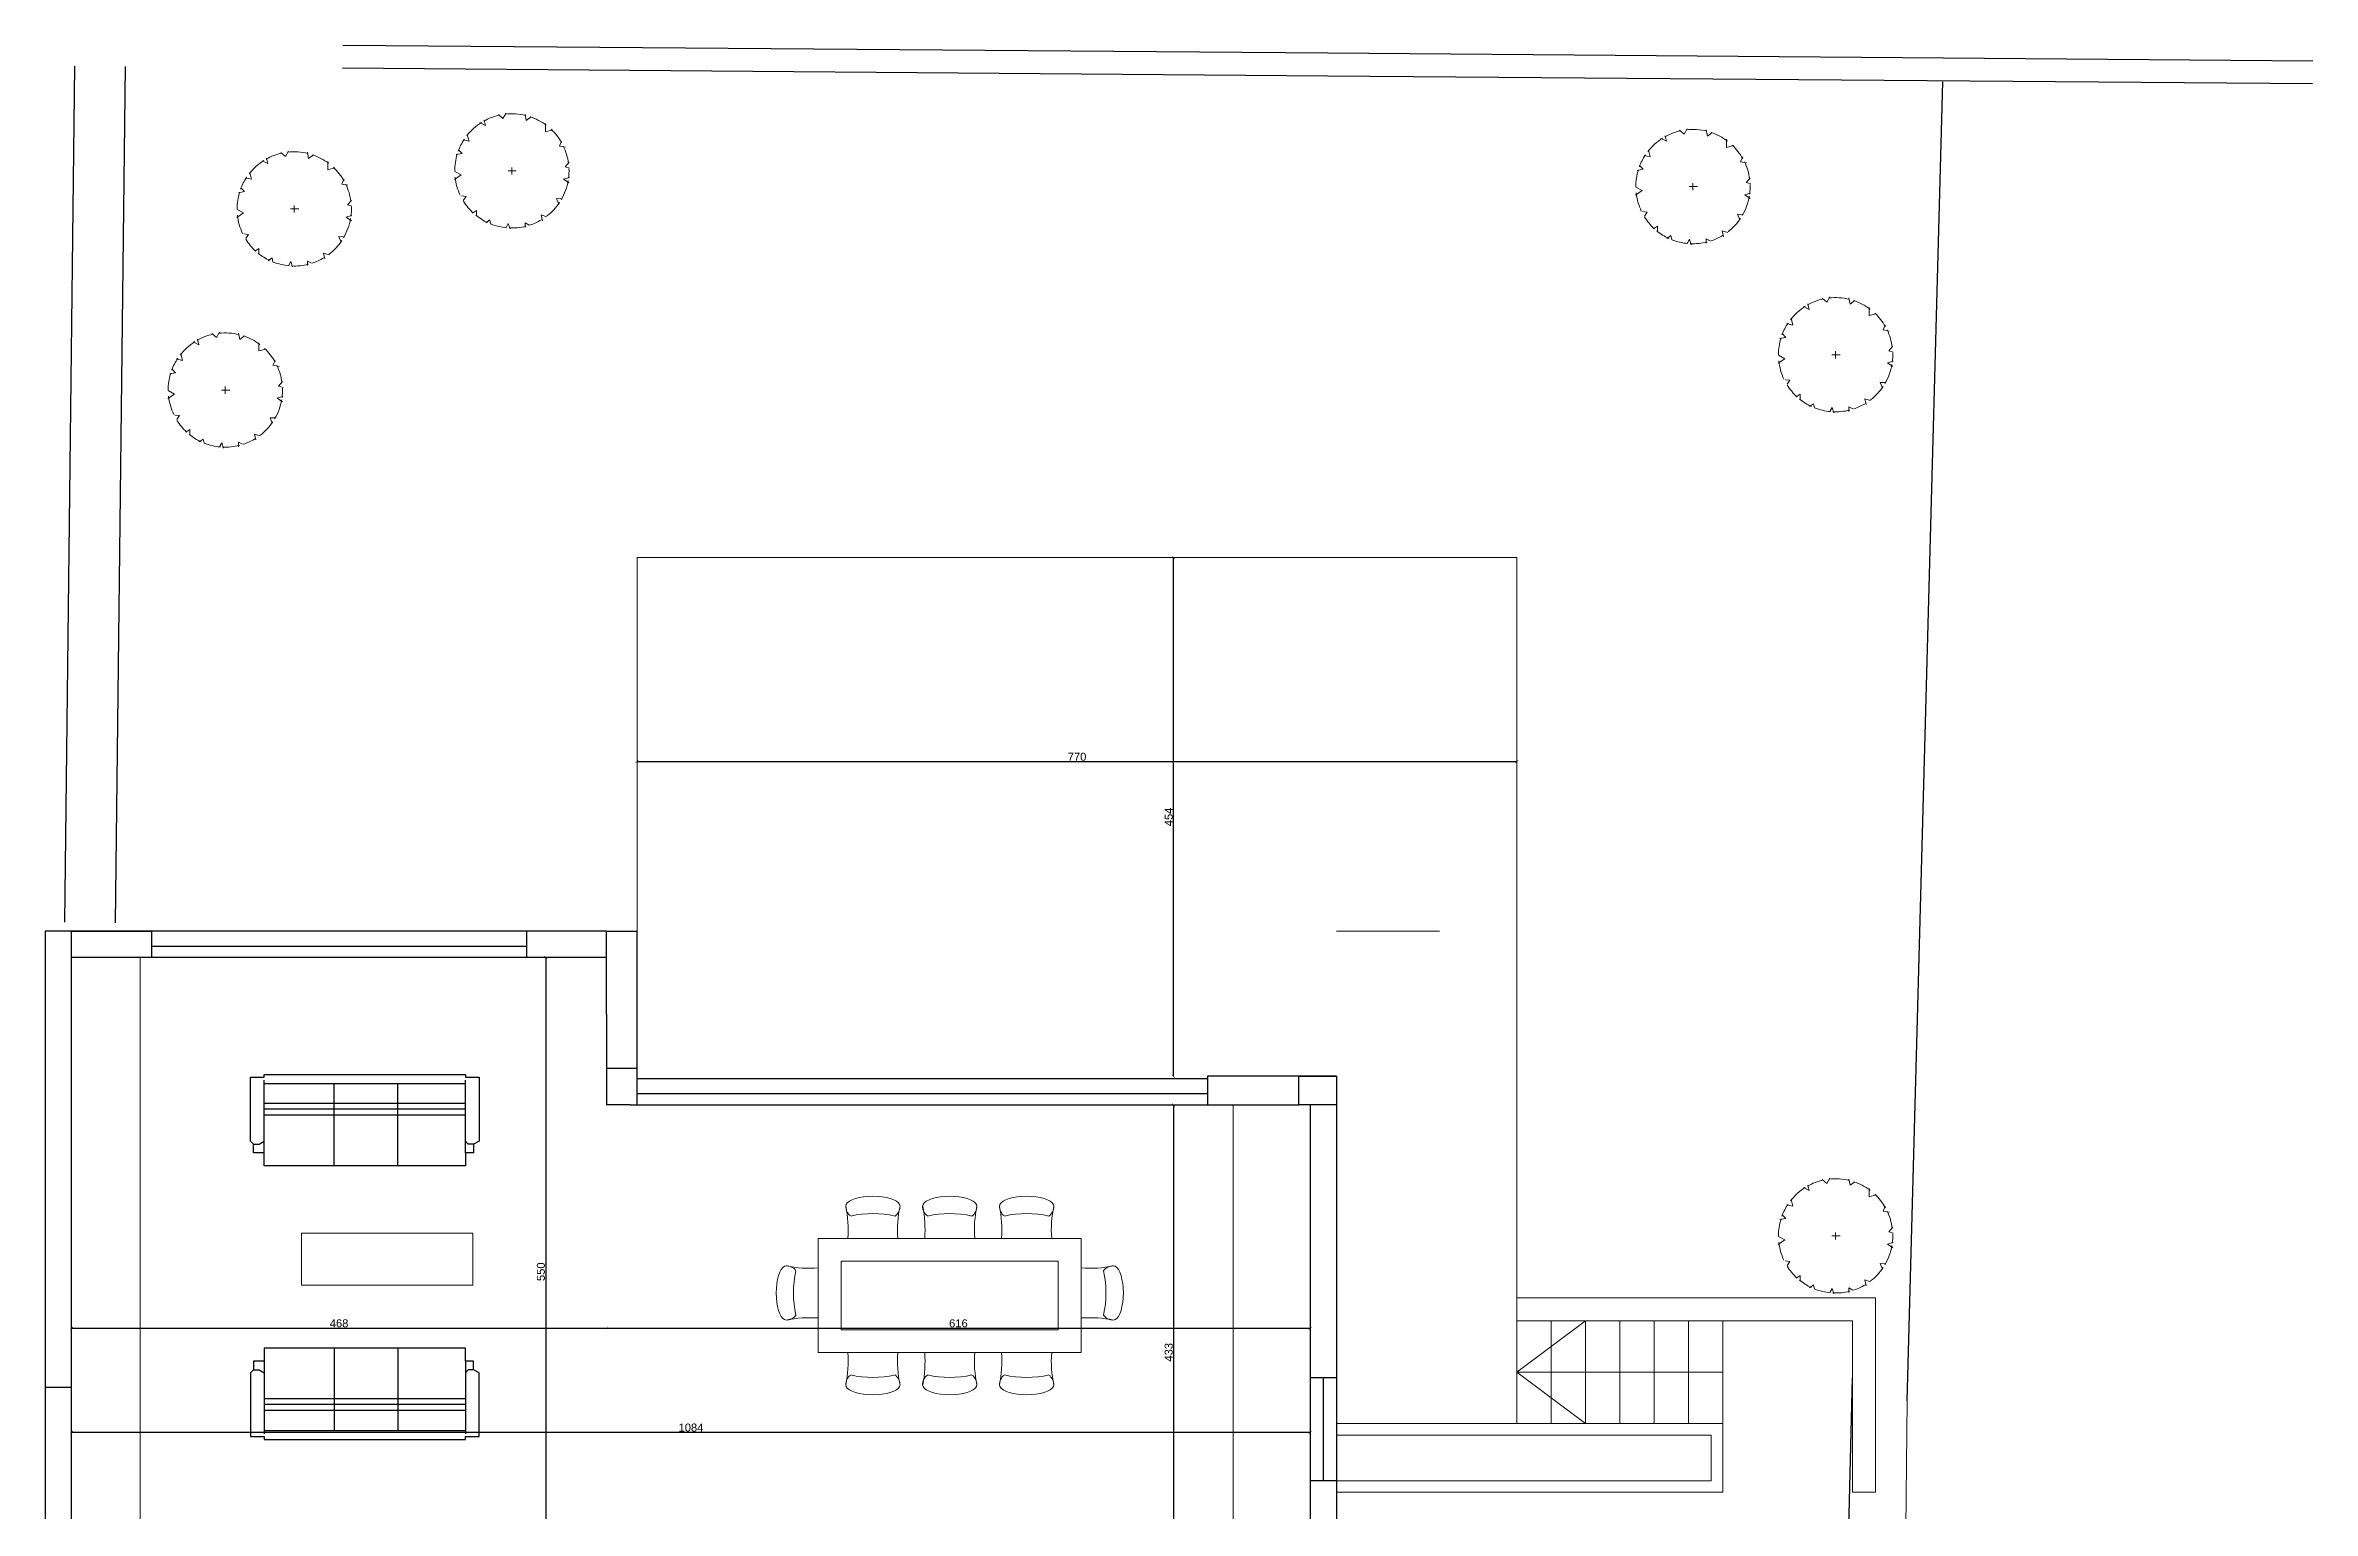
# Model space of a CAD drawing. Header units: millimetres. Extents: x -627 to 20370, y 1538 to 15679.
# Drawn here: x 10648 to 12631, y 10544 to 11826 of the extents above; entities that cross this region are included whole.
import ezdxf

# ---------------------------------------------------------------- set-up
doc = ezdxf.new("R2010")
doc.units = ezdxf.units.MM
doc.layers.add('2601', color=142, linetype='Continuous')
doc.layers.add('dim', color=2, linetype='Continuous')
doc.layers.add('blue', color=160, linetype='Continuous', lineweight=5)
doc.layers.add('new', color=3, linetype='Continuous', lineweight=30)
doc.styles.get("Standard").update_dxf_attribs({"font": 'Arial.ttf'})
doc.dimstyles.new('ISO-25', dxfattribs={"dimtxt": 7, "dimasz": 2.5, "dimexe": 1.25, "dimexo": 0.625, "dimtad": 1, "dimdec": 0, "dimtxsty": 'Standard', "dimblk": 'ARCHTICK', "dimblk1": 'ARCHTICK', "dimblk2": 'ARCHTICK', "dimcen": 2.5, "dimse1": 1, "dimse2": 1, "dimadec": 0, "dimazin": 0, "dimtfac": 1, "dimtdec": 0, "dimtmove": 0, "dimatfit": 3, "dimldrblk": 'ARCHTICK', "dimfxl": 1, "dimarcsym": 0})

# ---------------------------------------------------------------- blocks, each defined once
blk = doc.blocks.new('mesa para 8 personas')
for p, q in [((510.913, 163.657), (510.924, 163.672)), ((510.924, 163.672), (510.942, 163.686)), ((510.942, 163.686), (510.965, 163.698)), ((510.965, 163.698), (510.995, 163.709)), ((510.995, 163.709), (511.029, 163.717)), ((511.029, 163.717), (511.066, 163.724)), ((511.066, 163.724), (511.106, 163.727)), ((511.106, 163.727), (511.147, 163.729)), ((511.147, 163.729), (511.189, 163.727)), ((511.189, 163.727), (511.229, 163.724)), ((511.229, 163.724), (511.266, 163.717)), ((511.266, 163.717), (511.3, 163.709)), ((511.3, 163.709), (511.329, 163.698)), ((511.329, 163.698), (511.353, 163.686)), ((511.353, 163.686), (511.371, 163.672)), ((511.371, 163.672), (511.381, 163.657)), ((510.91, 163.642), (510.913, 163.657)), ((511.381, 163.657), (511.385, 163.642)), ((510.345, 163.089), (510.333, 163.065)), ((510.359, 163.106), (510.345, 163.089)), ((510.373, 163.117), (510.359, 163.106)), ((510.388, 163.121), (510.373, 163.117)), ((511.952, 163.121), (511.967, 163.117)), ((511.967, 163.117), (511.982, 163.106)), ((511.982, 163.106), (511.995, 163.089)), ((511.995, 163.089), (512.008, 163.065)), ((510.303, 162.924), (510.302, 162.883)), ((510.302, 162.883), (510.303, 162.842)), ((510.307, 162.964), (510.303, 162.924)), ((510.313, 163.002), (510.307, 162.964)), ((510.322, 163.036), (510.313, 163.002)), ((510.333, 163.065), (510.322, 163.036)), ((512.008, 163.065), (512.018, 163.036)), ((512.018, 163.036), (512.027, 163.002)), ((512.027, 163.002), (512.033, 162.964)), ((512.033, 162.964), (512.037, 162.924)), ((512.037, 162.924), (512.039, 162.883)), ((512.039, 162.883), (512.037, 162.842)), ((510.303, 162.842), (510.307, 162.802)), ((510.307, 162.802), (510.313, 162.764)), ((510.313, 162.764), (510.322, 162.731)), ((510.322, 162.731), (510.333, 162.701)), ((510.333, 162.701), (510.345, 162.678)), ((510.345, 162.678), (510.359, 162.66)), ((511.995, 162.678), (511.982, 162.66)), ((512.008, 162.701), (511.995, 162.678)), ((512.018, 162.731), (512.008, 162.701)), ((512.027, 162.764), (512.018, 162.731)), ((512.033, 162.802), (512.027, 162.764)), ((512.037, 162.842), (512.033, 162.802)), ((510.359, 162.66), (510.373, 162.649)), ((510.373, 162.649), (510.388, 162.646)), ((511.967, 162.649), (511.952, 162.646)), ((511.982, 162.66), (511.967, 162.649)), ((510.307, 162.292), (510.303, 162.252)), ((510.313, 162.329), (510.307, 162.292)), ((510.322, 162.363), (510.313, 162.329)), ((510.333, 162.392), (510.322, 162.363)), ((510.345, 162.416), (510.333, 162.392)), ((510.359, 162.434), (510.345, 162.416)), ((510.373, 162.444), (510.359, 162.434)), ((510.388, 162.448), (510.373, 162.444)), ((511.952, 162.448), (511.967, 162.444)), ((511.967, 162.444), (511.982, 162.434)), ((511.982, 162.434), (511.995, 162.416)), ((511.995, 162.416), (512.008, 162.392)), ((512.008, 162.392), (512.018, 162.363)), ((512.018, 162.363), (512.027, 162.329)), ((512.027, 162.329), (512.033, 162.292)), ((512.033, 162.292), (512.037, 162.252)), ((510.303, 162.252), (510.302, 162.21)), ((510.302, 162.21), (510.303, 162.169)), ((510.303, 162.169), (510.307, 162.129)), ((510.307, 162.129), (510.313, 162.092)), ((510.313, 162.092), (510.322, 162.058)), ((512.027, 162.092), (512.018, 162.058)), ((512.033, 162.129), (512.027, 162.092)), ((512.037, 162.169), (512.033, 162.129)), ((512.037, 162.252), (512.039, 162.21)), ((512.039, 162.21), (512.037, 162.169)), ((510.322, 162.058), (510.333, 162.029)), ((510.333, 162.029), (510.345, 162.005)), ((510.345, 162.005), (510.359, 161.987)), ((510.359, 161.987), (510.373, 161.977)), ((510.373, 161.977), (510.388, 161.973)), ((511.967, 161.977), (511.952, 161.973)), ((511.982, 161.987), (511.967, 161.977)), ((511.995, 162.005), (511.982, 161.987)), ((512.008, 162.029), (511.995, 162.005)), ((512.018, 162.058), (512.008, 162.029)), ((510.322, 161.69), (510.313, 161.656)), ((510.333, 161.72), (510.322, 161.69)), ((510.345, 161.743), (510.333, 161.72)), ((510.359, 161.761), (510.345, 161.743)), ((510.373, 161.772), (510.359, 161.761)), ((510.388, 161.775), (510.373, 161.772)), ((511.952, 161.775), (511.967, 161.772)), ((511.967, 161.772), (511.982, 161.761)), ((511.982, 161.761), (511.995, 161.743)), ((511.995, 161.743), (512.008, 161.72)), ((512.008, 161.72), (512.018, 161.69)), ((512.018, 161.69), (512.027, 161.656)), ((510.303, 161.579), (510.302, 161.538)), ((510.302, 161.538), (510.303, 161.496)), ((510.307, 161.619), (510.303, 161.579)), ((510.303, 161.496), (510.307, 161.456)), ((510.313, 161.656), (510.307, 161.619)), ((512.027, 161.656), (512.033, 161.619)), ((512.033, 161.619), (512.037, 161.579)), ((512.037, 161.496), (512.033, 161.456)), ((512.037, 161.579), (512.039, 161.538)), ((512.039, 161.538), (512.037, 161.496)), ((510.307, 161.456), (510.313, 161.419)), ((510.313, 161.419), (510.322, 161.385)), ((510.322, 161.385), (510.333, 161.356)), ((510.333, 161.356), (510.345, 161.332)), ((510.345, 161.332), (510.359, 161.314)), ((510.359, 161.314), (510.373, 161.304)), ((510.373, 161.304), (510.388, 161.3)), ((511.967, 161.304), (511.952, 161.3)), ((511.982, 161.314), (511.967, 161.304)), ((511.995, 161.332), (511.982, 161.314)), ((512.008, 161.356), (511.995, 161.332)), ((512.018, 161.385), (512.008, 161.356)), ((512.027, 161.419), (512.018, 161.385)), ((512.033, 161.456), (512.027, 161.419)), ((510.91, 160.778), (510.913, 160.763)), ((510.913, 160.763), (510.924, 160.749)), ((510.924, 160.749), (510.942, 160.735)), ((510.942, 160.735), (510.965, 160.723)), ((510.965, 160.723), (510.995, 160.712)), ((510.995, 160.712), (511.029, 160.704)), ((511.029, 160.704), (511.066, 160.697)), ((511.066, 160.697), (511.106, 160.693)), ((511.106, 160.693), (511.147, 160.692)), ((511.147, 160.692), (511.189, 160.693)), ((511.189, 160.693), (511.229, 160.697)), ((511.229, 160.697), (511.266, 160.704)), ((511.266, 160.704), (511.3, 160.712)), ((511.3, 160.712), (511.329, 160.723)), ((511.329, 160.723), (511.353, 160.735)), ((511.353, 160.735), (511.371, 160.749)), ((511.371, 160.749), (511.381, 160.763)), ((511.381, 160.763), (511.385, 160.778))]:
    blk.add_line(p, q)
for points in [[(510.67, 163.36), (511.67, 163.36), (511.67, 161.06), (510.67, 161.06)], [(510.87, 163.16), (511.47, 163.16), (511.47, 161.26), (510.87, 161.26)]]:
    blk.add_lwpolyline(points, close=True)
for centre, radius, start, end in [((509.971, 163.437), 0.961, 355.4113, 12.3194), ((511.017, 163.642), 0.107, 179.6584, 233.4688), ((511.147, 162.692), 0.885, 77.3196, 102.6804), ((511.285, 163.638), 0.0996, 304.444, 2.4245), ((512.397, 163.437), 1.033, 168.5464, 184.2701), ((510.593, 164.06), 0.961, 257.6806, 274.5887), ((510.389, 163.014), 0.107, 36.5312, 90.3416), ((511.338, 162.883), 0.885, 167.3196, 192.6804), ((511.747, 164.06), 0.961, 265.4113, 282.3194), ((511.952, 163.014), 0.107, 89.6584, 143.4688), ((511.002, 162.883), 0.885, 347.3196, 12.6804), ((510.392, 162.745), 0.0996, 267.5755, 325.556), ((511.948, 162.745), 0.0996, 214.444, 272.4245), ((510.593, 161.633), 1.033, 85.7299, 101.4536), ((511.747, 161.633), 1.033, 78.5464, 94.2701), ((510.593, 163.387), 0.961, 257.6806, 274.5887), ((510.389, 162.341), 0.107, 36.5312, 90.3416), ((511.338, 162.21), 0.885, 167.3196, 192.6804), ((511.747, 163.387), 0.961, 265.4113, 282.3194), ((511.952, 162.341), 0.107, 89.6584, 143.4688), ((511.002, 162.21), 0.885, 347.3196, 12.6804), ((510.392, 162.072), 0.0996, 267.5755, 325.556), ((510.593, 160.961), 1.033, 85.7299, 101.4536), ((511.747, 160.961), 1.033, 78.5464, 94.2701), ((511.948, 162.072), 0.0996, 214.444, 272.4245), ((510.593, 162.714), 0.961, 257.6806, 274.5887), ((510.389, 161.668), 0.107, 36.5312, 90.3416), ((511.338, 161.538), 0.885, 167.3196, 192.6804), ((511.747, 162.714), 0.961, 265.4113, 282.3194), ((511.952, 161.668), 0.107, 89.6584, 143.4688), ((511.002, 161.538), 0.885, 347.3196, 12.6804), ((510.392, 161.4), 0.0996, 267.5755, 325.556), ((510.593, 160.288), 1.033, 85.7299, 101.4536), ((511.747, 160.288), 1.033, 78.5464, 94.2701), ((511.948, 161.4), 0.0996, 214.444, 272.4245), ((509.971, 160.984), 0.961, 347.6806, 4.5887), ((512.397, 160.984), 1.033, 175.7299, 191.4536), ((511.017, 160.779), 0.107, 126.5312, 180.3416), ((511.147, 161.728), 0.885, 257.3196, 282.6804), ((511.285, 160.783), 0.0996, 357.5755, 55.556)]:
    blk.add_arc(centre, radius, start, end)
blk = doc.blocks.new('Arpls036')
at = {"color": 0, "linetype": 'ByBlock'}
for p, q in [((-0.231, 0.397), (-0.28, 0.422)), ((-0.243, 0.444), (-0.231, 0.397)), ((-0.118, 0.494), (-0.078, 0.459)), ((-0.078, 0.459), (-0.051, 0.506)), ((0.116, 0.497), (0.126, 0.442)), ((0.126, 0.442), (0.169, 0.474)), ((0.293, 0.414), (0.293, 0.342)), ((-0.375, 0.26), (-0.427, 0.272)), ((-0.39, 0.319), (-0.375, 0.26)), ((0.293, 0.342), (0.356, 0.359)), ((0.435, 0.26), (0.416, 0.217)), ((0.416, 0.217), (0.47, 0.207)), ((-0.435, 0.152), (-0.487, 0.142)), ((-0.468, 0.185), (-0.435, 0.152)), ((-0.033, 0), (0.039, 0)), ((0, 0.03), (0, -0.032)), ((0.5, 0.075), (0.465, 0.035)), ((0.465, 0.035), (0.505, 0.023)), ((-0.445, -0.035), (-0.502, -0.075)), ((-0.5, -0.005), (-0.445, -0.035)), ((0.503, -0.057), (0.453, -0.072)), ((0.453, -0.072), (0.5, -0.104)), ((-0.442, -0.219), (-0.4, -0.224)), ((-0.4, -0.224), (-0.425, -0.259)), ((-0.31, -0.346), (-0.345, -0.369)), ((-0.31, -0.394), (-0.31, -0.346)), ((0.306, -0.401), (0.256, -0.386)), ((0.256, -0.386), (0.268, -0.436)), ((0.44, -0.244), (0.391, -0.242)), ((0.391, -0.242), (0.411, -0.291)), ((-0.193, -0.429), (-0.228, -0.454)), ((-0.186, -0.466), (-0.193, -0.429)), ((-0.031, -0.461), (-0.048, -0.491)), ((-0.016, -0.508), (-0.031, -0.461)), ((0.151, -0.474), (0.116, -0.456)), ((0.116, -0.456), (0.116, -0.496))]:
    blk.add_line(p, q, dxfattribs=at)
for start, end in [(122.0792, 142.2114), (102.4305, 119.3539), (76.0941, 96.6598), (52.951, 71.3294), (146.2783, 159.7706), (29.4496, 46.7063), (7.4477, 25.7634), (162.8437, 180.2586), (352.5819, 2.0403), (186.2638, 205.3216), (329.6062, 350.2629), (212.0122, 227.5409), (230.9441, 244.8696), (307.8333, 326.2915), (248.2959, 265.0086), (267.3187, 284.2737), (288.2629, 301.0766)]:
    blk.add_arc((0, 0), 0.5, start, end, dxfattribs=at)
blk = doc.blocks.new('BLPLS014')
at = {"linetype": 'ByBlock'}
blk.add_lwpolyline([(0, 0), (1.5, 0), (1.5, -0.4572), (0, -0.4572)], close=True, dxfattribs=at)
blk = doc.blocks.new('MHPLS002')
at = {"linetype": 'ByBlock'}
for p, q in [((-0.88, -0.584), (-0.88, -0.051)), ((-0.88, -0.08), (0.88, -0.08)), ((-0.27, -0.8), (-0.27, -0.08)), ((0.289, -0.8), (0.289, -0.08)), ((0.88, -0.584), (0.88, -0.051)), ((0.88, -0.254), (-0.88, -0.254)), ((0.88, -0.305), (-0.88, -0.305)), ((0.88, -0.356), (-0.88, -0.356)), ((-0.924, -0.61), (-0.88, -0.584)), ((-0.88, -0.686), (-0.88, -0.584)), ((0.905, -0.61), (0.88, -0.584)), ((0.88, -0.686), (0.88, -0.584)), ((-0.975, -0.61), (-0.924, -0.61)), ((0.949, -0.61), (0.905, -0.61))]:
    blk.add_line(p, q, dxfattribs=at)
blk.add_lwpolyline([(-1, -0.025), (-0.88, -0.025), (-0.88, 0), (0.88, 0), (0.88, -0.025), (1, -0.025), (1, -0.584), (0.949, -0.61), (0.949, -0.686), (0.88, -0.686), (0.88, -0.8), (-0.88, -0.8), (-0.88, -0.686), (-0.975, -0.686), (-0.975, -0.61), (-1, -0.584)], close=True, dxfattribs=at)
blk = doc.blocks.new('_ArchTick')
at = {"color": 0, "linetype": 'ByBlock', "const_width": 0.15}
blk.add_lwpolyline([(-0.5, -0.5), (0.5, 0.5)], dxfattribs=at)
blk = doc.blocks.new('*D63')
at = {"layer": 'Defpoints', "color": 0, "transparency": 16777216}
for p in [(11138.6, 11027.7), (11085.4, 10477.7), (11198.6, 10477.7)]:
    blk.add_point(p, dxfattribs=at)
at = {"layer": 'dim', "color": 0, "lineweight": -2, "transparency": 16777216}
blk.add_line((11085.4, 11027.7), (11085.4, 10477.7), dxfattribs=at)
at = {"layer": 'dim', "color": 0, "lineweight": -2, "transparency": 16777216, "xscale": 2.5, "yscale": 2.5, "zscale": 2.5}
for p, rotation in [((11085.4, 11027.7), 90), ((11085.4, 10477.7), 270)]:
    blk.add_blockref('_ArchTick', p, dxfattribs=dict(at, rotation=rotation))
at = {"layer": 'dim', "color": 0, "transparency": 16777216, "insert": (11081.2, 10752.7), "char_height": 7, "attachment_point": 5, "rotation": 90}
blk.add_mtext('550', dxfattribs=at)
blk = doc.blocks.new('*D64')
at = {"layer": 'Defpoints', "color": 0, "transparency": 16777216}
for p in [(10670.6, 11027.7), (11138.6, 11014.2), (11138.6, 10703.3)]:
    blk.add_point(p, dxfattribs=at)
at = {"layer": 'dim', "color": 0, "lineweight": -2, "transparency": 16777216}
blk.add_line((10670.6, 10703.3), (11138.6, 10703.3), dxfattribs=at)
at = {"layer": 'dim', "color": 0, "lineweight": -2, "transparency": 16777216, "xscale": 2.5, "yscale": 2.5, "zscale": 2.5, "rotation": 180}
blk.add_blockref('_ArchTick', (10670.6, 10703.3), dxfattribs=at)
at = {"layer": 'dim', "color": 0, "lineweight": -2, "transparency": 16777216, "xscale": 2.5, "yscale": 2.5, "zscale": 2.5}
blk.add_blockref('_ArchTick', (11138.6, 10703.3), dxfattribs=at)
at = {"layer": 'dim', "color": 0, "transparency": 16777216, "insert": (10904.6, 10707.5), "char_height": 7, "attachment_point": 5}
blk.add_mtext('468', dxfattribs=at)
blk = doc.blocks.new('*D65')
at = {"layer": 'Defpoints', "color": 0, "transparency": 16777216}
for p in [(11138.6, 10898.7), (11754.3, 10898.7), (11754.3, 10703.3)]:
    blk.add_point(p, dxfattribs=at)
at = {"layer": 'dim', "color": 0, "lineweight": -2, "transparency": 16777216}
blk.add_line((11138.6, 10703.3), (11754.3, 10703.3), dxfattribs=at)
at = {"layer": 'dim', "color": 0, "lineweight": -2, "transparency": 16777216, "xscale": 2.5, "yscale": 2.5, "zscale": 2.5, "rotation": 180}
blk.add_blockref('_ArchTick', (11138.6, 10703.3), dxfattribs=at)
at = {"layer": 'dim', "color": 0, "lineweight": -2, "transparency": 16777216, "xscale": 2.5, "yscale": 2.5, "zscale": 2.5}
blk.add_blockref('_ArchTick', (11754.3, 10703.3), dxfattribs=at)
at = {"layer": 'dim', "color": 0, "transparency": 16777216, "insert": (11446.5, 10707.5), "char_height": 7, "attachment_point": 5}
blk.add_mtext('616', dxfattribs=at)
blk = doc.blocks.new('*D66')
at = {"layer": 'Defpoints', "color": 0, "transparency": 16777216}
for p in [(11754.3, 10659.8), (10670.6, 10651.7), (11754.3, 10612.2)]:
    blk.add_point(p, dxfattribs=at)
at = {"layer": 'dim', "color": 0, "lineweight": -2, "transparency": 16777216}
blk.add_line((10670.6, 10612.2), (11754.3, 10612.2), dxfattribs=at)
at = {"layer": 'dim', "color": 0, "lineweight": -2, "transparency": 16777216, "xscale": 2.5, "yscale": 2.5, "zscale": 2.5, "rotation": 180}
blk.add_blockref('_ArchTick', (10670.6, 10612.2), dxfattribs=at)
at = {"layer": 'dim', "color": 0, "lineweight": -2, "transparency": 16777216, "xscale": 2.5, "yscale": 2.5, "zscale": 2.5}
blk.add_blockref('_ArchTick', (11754.3, 10612.2), dxfattribs=at)
at = {"layer": 'dim', "color": 0, "transparency": 16777216, "insert": (11212.5, 10616.3), "char_height": 7, "attachment_point": 5}
blk.add_mtext('1084', dxfattribs=at)
blk = doc.blocks.new('*D67')
at = {"layer": 'Defpoints', "color": 0, "transparency": 16777216}
for p in [(11744.3, 10898.7), (11634.7, 10465.7), (11744.3, 10465.7)]:
    blk.add_point(p, dxfattribs=at)
at = {"layer": 'dim', "color": 0, "lineweight": -2, "transparency": 16777216}
blk.add_line((11634.7, 10898.7), (11634.7, 10465.7), dxfattribs=at)
at = {"layer": 'dim', "color": 0, "lineweight": -2, "transparency": 16777216, "xscale": 2.5, "yscale": 2.5, "zscale": 2.5}
for p, rotation in [((11634.7, 10898.7), 90), ((11634.7, 10465.7), 270)]:
    blk.add_blockref('_ArchTick', p, dxfattribs=dict(at, rotation=rotation))
at = {"layer": 'dim', "color": 0, "transparency": 16777216, "insert": (11630.5, 10682.2), "char_height": 7, "attachment_point": 5, "rotation": 90}
blk.add_mtext('433', dxfattribs=at)
blk = doc.blocks.new('*D68')
at = {"layer": 'Defpoints', "color": 0, "transparency": 16777216}
for p in [(11634.7, 11377.7), (11935.2, 11377.7), (11777.3, 10923.7)]:
    blk.add_point(p, dxfattribs=at)
at = {"layer": 'dim', "color": 0, "lineweight": -2, "transparency": 16777216}
blk.add_line((11634.7, 10923.7), (11634.7, 11377.7), dxfattribs=at)
at = {"layer": 'dim', "color": 0, "lineweight": -2, "transparency": 16777216, "xscale": 2.5, "yscale": 2.5, "zscale": 2.5}
for p, rotation in [((11634.7, 11377.7), 90), ((11634.7, 10923.7), 270)]:
    blk.add_blockref('_ArchTick', p, dxfattribs=dict(at, rotation=rotation))
at = {"layer": 'dim', "color": 0, "transparency": 16777216, "insert": (11630.5, 11150.7), "char_height": 7, "attachment_point": 5, "rotation": 90}
blk.add_mtext('454', dxfattribs=at)
blk = doc.blocks.new('*D69')
at = {"layer": 'Defpoints', "color": 0, "transparency": 16777216}
for p in [(11165.3, 11377.7), (11935.2, 11377.7), (11935.2, 11199.1)]:
    blk.add_point(p, dxfattribs=at)
at = {"layer": 'dim', "color": 0, "lineweight": -2, "transparency": 16777216}
blk.add_line((11165.3, 11199.1), (11935.2, 11199.1), dxfattribs=at)
at = {"layer": 'dim', "color": 0, "lineweight": -2, "transparency": 16777216, "xscale": 2.5, "yscale": 2.5, "zscale": 2.5, "rotation": 180}
blk.add_blockref('_ArchTick', (11165.3, 11199.1), dxfattribs=at)
at = {"layer": 'dim', "color": 0, "lineweight": -2, "transparency": 16777216, "xscale": 2.5, "yscale": 2.5, "zscale": 2.5}
blk.add_blockref('_ArchTick', (11935.2, 11199.1), dxfattribs=at)
at = {"layer": 'dim', "color": 0, "transparency": 16777216, "insert": (11550.3, 11203.3), "char_height": 7, "attachment_point": 5}
blk.add_mtext('770', dxfattribs=at)

msp = doc.modelspace()

# ---------------------------------------------------------------- linework, layer by layer
for p, q in [((10670.6, 10674.7), (10670.6, 11050.7)), ((11744.3, 10898.7), (11744.3, 10923.7)), ((11744.3, 10923.7), (11777.3, 10923.7)), ((11777.3, 10923.7), (11777.3, 10898.7)), ((11777.3, 10898.7), (11744.3, 10898.7))]:
    msp.add_line(p, q)
for points in [[(10670.6, 11050.7), (10670.6, 11050.7), (10647.6, 11050.7), (10647.6, 10651.7), (10670.6, 10651.7)], [(11138.6, 11050.7), (11165.3, 11050.7)], [(11138.6, 10977.7), (11138.6, 11050.7)], [(11165.3, 10977.7), (11165.3, 11050.7)], [(11138.6, 10977.7), (11138.6, 10898.7)], [(11165.3, 10898.7), (11165.3, 10923.7), (11165.3, 10923.7), (11165.3, 10977.7)], [(11138.6, 10930.7), (11165.3, 10930.7)], [(11159.3, 10898.7), (11138.6, 10898.7)], [(11159.3, 10898.7), (11165.3, 10898.7)], [(10670.6, 10477.7), (10670.6, 10674.7)], [(10647.6, 10651.7), (10647.6, 10477.7), (10647.6, 10454.7), (10670.6, 10454.7)]]:
    msp.add_lwpolyline(points)
at = {"layer": '2601', "flags": 128}
for points in [[(11769.6, 11819), (10907.9, 11825.8)], [(10673, 11807.7), (10664.5, 11058.5)], [(10717.4, 11807.3), (10708.8, 11058)], [(11769.5, 11799), (10907.7, 11805.8)], [(12631.4, 11812.1), (11769.6, 11819)], [(12631.2, 11792.1), (11769.5, 11799)], [(12276.5, 10639.7), (12307.8, 11793.8)], [(12223.9, 10456.5), (12228.9, 10659.8)]]:
    msp.add_lwpolyline(points, dxfattribs=at)
at = {"layer": 'blue'}
msp.add_line((11754.3, 10923.7), (11777.3, 10923.7), dxfattribs=at)
for points in [[(11165.3, 11050.7), (11165.3, 11377.7), (11777.3, 11377.7)], [(11935.2, 10729.8), (11935.2, 11377.7), (11777.3, 11377.7)], [(11777.3, 11050.7), (11867.3, 11050.7)], [(10730.6, 11027.7), (10730.6, 10477.7)], [(11935.2, 10709.8), (11935.2, 10729.8), (12248.9, 10729.8)], [(12228.9, 10709.8), (12228.9, 10559.8), (12248.9, 10559.8), (12248.9, 10729.8)], [(11965.2, 10709.8), (11935.2, 10709.8), (11935.2, 10619.8)], [(12115.2, 10664.8), (11935.2, 10664.8), (11995.2, 10709.8)], [(12228.9, 10709.8), (11935.2, 10709.8)], [(11995.2, 10709.8), (11965.2, 10709.8), (11965.2, 10619.8)], [(12025.2, 10709.8), (11995.2, 10709.8), (11995.2, 10619.8)], [(12055.2, 10709.8), (12025.2, 10709.8), (12025.2, 10619.8)], [(12085.2, 10709.8), (12055.2, 10709.8), (12055.2, 10619.8)], [(12115.2, 10709.8), (12085.2, 10709.8), (12085.2, 10619.8)], [(12115.2, 10619.8), (12115.2, 10709.8), (12228.9, 10709.8)], [(11935.2, 10664.8), (11995.2, 10619.8)], [(11946.7, 10619.8), (11777.3, 10619.8)], [(11777.3, 10619.8), (12115.2, 10619.8), (12115.2, 10559.8), (11777.3, 10559.8)], [(12115.2, 10619.8), (11946.7, 10619.8)], [(11777.3, 10609.8), (12105.2, 10609.8), (12105.2, 10569.8), (11777.3, 10569.8)]]:
    msp.add_lwpolyline(points, dxfattribs=at)
at = {"layer": 'blue', "lineweight": 0}
msp.add_lwpolyline([(11687, 10465.7), (11687, 10898.7)], dxfattribs=at)
at = {"layer": 'blue', "flags": 128}
msp.add_lwpolyline([(10707.6, 9403.8), (11371.5, 9390), (12126.3, 9375.5, 0.396246), (12265.2, 9553.7), (12276.5, 10639.7)], format="xyb", dxfattribs=at)
at = {"layer": 'new'}
for p, q in [((11777.3, 10923.7), (11777.3, 10445.7)), ((11165.3, 10898.7), (11664.3, 10898.7)), ((11754.3, 10898.7), (11754.3, 10477.7)), ((11754.3, 10898.7), (11754.3, 10465.7))]:
    msp.add_line(p, q, dxfattribs=at)
for points in [[(11138.6, 11050.7), (10670.6, 11050.7)], [(10670.6, 11050.7), (10740.6, 11050.7), (10740.6, 11027.7)], [(11068.6, 11050.7), (11068.6, 11027.7)], [(11138.6, 11027.7), (11138.6, 11050.7)], [(10740.6, 11037.7), (11068.6, 11037.7)], [(11138.6, 11027.7), (10670.6, 11027.7)], [(11165.3, 10921.7), (11664.3, 10921.7)], [(11744.3, 10923.7), (11664.3, 10923.7), (11664.3, 10898.7), (11744.3, 10898.7)], [(11777.3, 10923.7), (11687.3, 10923.7)], [(11165.3, 10908.7), (11664.3, 10908.7)], [(11777.3, 10659.8), (11754.3, 10659.8)], [(11765.8, 10569.8), (11765.8, 10659.8)], [(11777.3, 10569.8), (11754.3, 10569.8)]]:
    msp.add_lwpolyline(points, dxfattribs=at)

# ---------------------------------------------------------------- block references
at = {"xscale": 100, "yscale": 100, "zscale": 100}
msp.add_blockref('MHPLS002', (10927.2, 10925.4), dxfattribs=at)
at = {"xscale": -100, "yscale": 100, "zscale": 100, "rotation": 180}
msp.add_blockref('MHPLS002', (10927.2, 10605.9), dxfattribs=at)
at = {"layer": 'blue', "xscale": 100, "yscale": 100, "zscale": 100}
for p in [(11055.8, 11716), (12089.2, 11702.2), (10865.4, 11682.7), (12214, 11555.1), (10805.1, 11524.2), (12214, 10784.1)]:
    msp.add_blockref('Arpls036', p, dxfattribs=at)
for name, p, rotation in [('mesa para 8 personas', (-4782.1, 61848.9), 270), ('BLPLS014', (11021.6, 10740.8), 180)]:
    msp.add_blockref(name, p, dxfattribs=dict(at, rotation=rotation))

# ---------------------------------------------------------------- dimensions: what is measured, and where the dimension line sits
at = {"layer": 'dim'}
for base, p1, p2, picture, middle in [((11935.2, 11199.1), (11165.3, 11377.7), (11935.2, 11377.7), '*D69', (11550.3, 11203.3)), ((11138.6, 10703.3), (10670.6, 11027.7), (11138.6, 11014.2), '*D64', (10904.6, 10707.5)), ((11754.3, 10703.3), (11138.6, 10898.7), (11754.3, 10898.7), '*D65', (11446.5, 10707.5)), ((11754.3, 10612.2), (10670.6, 10651.7), (11754.3, 10659.8), '*D66', (11212.5, 10616.3))]:
    dim = msp.add_linear_dim(base=base, p1=p1, p2=p2, dimstyle='ISO-25', dxfattribs=at)
    dim.commit()
    dim.dimension.update_dxf_attribs({"geometry": picture, "text_midpoint": middle})
for base, p1, p2, picture, middle in [((11634.7, 11377.7), (11777.3, 10923.7), (11935.2, 11377.7), '*D68', (11630.5, 11150.7)), ((11085.4, 10477.7), (11138.6, 11027.7), (11198.6, 10477.7), '*D63', (11081.2, 10752.7)), ((11634.7, 10465.7), (11744.3, 10898.7), (11744.3, 10465.7), '*D67', (11630.5, 10682.2))]:
    dim = msp.add_linear_dim(base=base, p1=p1, p2=p2, angle=90, dimstyle='ISO-25', dxfattribs=at)
    dim.commit()
    dim.dimension.update_dxf_attribs({"geometry": picture, "text_midpoint": middle})

doc.saveas('drawing.dxf')
